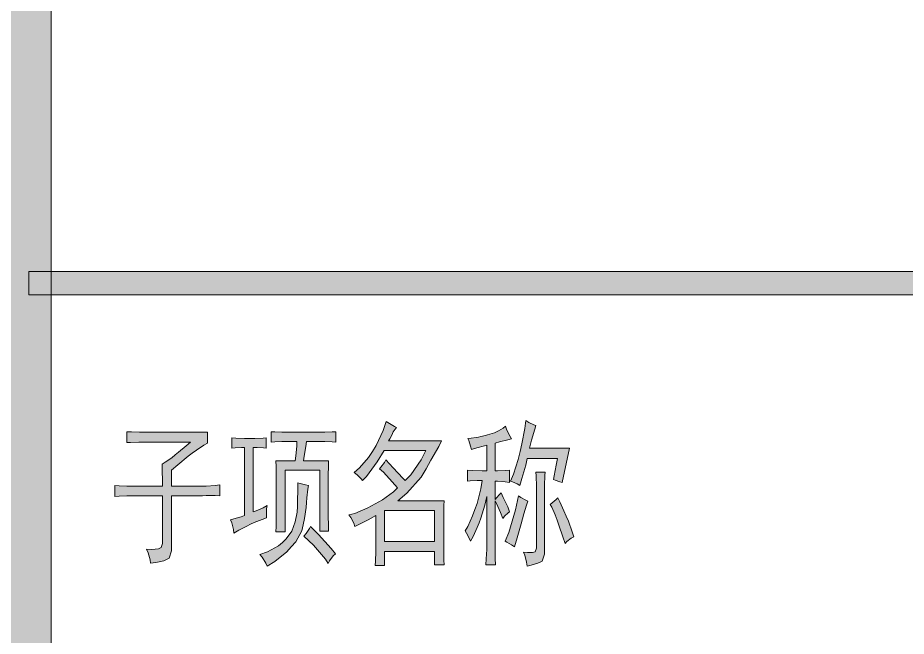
# Model space of a CAD drawing. Header units: millimetres. Extents: x 261 to 114907, y 32 to 1998430.
# Drawn here: x 107676 to 109640, y 1935737 to 1937105 of the extents above; entities that cross this region are included whole.
import ezdxf

# ---------------------------------------------------------------- set-up
doc = ezdxf.new("R2010")
doc.units = ezdxf.units.MM

msp = doc.modelspace()

# ---------------------------------------------------------------- hatches: boundary and pattern name
h = msp.add_hatch(color=0)
h.dxf.hatch_style = 2
h.paths.add_polyline_path([(107750.2, 1928333.3), (107650.3, 1928333.3), (107650.3, 1997229.2), (107750.2, 1997229.2)])
h = msp.add_hatch(color=0)
h.dxf.hatch_style = 2
h.paths.add_polyline_path([(107700.3, 1936492.3), (107700.3, 1936544), (113706.8, 1936544), (113706.8, 1936492.3)])
h = msp.add_hatch(color=0)
h.paths.add_polyline_path([(108513, 1936198.8), (108510.4, 1936195.4), (108506.1, 1936188.9), (108504.4, 1936185.5), (108502.6, 1936182), (108498.3, 1936173.8), (108495.7, 1936169.1), (108612.5, 1936169.1), (108606.5, 1936157), (108589.2, 1936126.4), (108578.5, 1936107.5), (108567.7, 1936088.9), (108536.2, 1936053.6), (108516, 1936036.8), (108618.5, 1936036.8), (108618.1, 1936026.5), (108617.7, 1936005.8), (108617.7, 1935994.6), (108617.7, 1935939.4), (108617.7, 1935927.8), (108618.1, 1935905.4), (108618.5, 1935894.6), (108597.4, 1935894.6), (108597.4, 1935924.3), (108486.7, 1935924.3), (108486.7, 1935893.3), (108466.4, 1935893.3), (108466.9, 1935902.8), (108467.3, 1935924.3), (108467.3, 1935936.8), (108467.3, 1936004.1), (108450.9, 1935994.6), (108427.2, 1935982.5), (108420.8, 1935979.9), (108418.6, 1935986.8), (108412.1, 1935999.3), (108407.8, 1936005.8), (108420.8, 1936008.8), (108450.1, 1936021.3), (108466, 1936029.9), (108481.9, 1936038.5), (108506.5, 1936056.2), (108515.1, 1936065.2), (108503.9, 1936078.6), (108484.1, 1936099.7), (108475.5, 1936107), (108478.9, 1936110.9), (108486.3, 1936121.3), (108489.7, 1936127.3), (108506.1, 1936109.6), (108527.2, 1936086.8), (108532.4, 1936081.2), (108544.9, 1936094.1), (108567.7, 1936127.3), (108578, 1936147.5), (108485.8, 1936147.5), (108470.3, 1936123), (108446.6, 1936090.2), (108438, 1936081.2), (108435, 1936085.5), (108425.9, 1936094.1), (108419.9, 1936098.9), (108431.5, 1936109.2), (108451.3, 1936132.5), (108460, 1936145.4), (108468.2, 1936158.8), (108483.7, 1936191.9), (108490.6, 1936212.2), (108497.5, 1936207.9), (108508.7, 1936201)])
h.paths.add_polyline_path([(108597.4, 1935946.3), (108597.4, 1936014.8), (108486.7, 1936014.8), (108486.7, 1935946.3)])
h = msp.add_hatch(color=0)
h.dxf.hatch_style = 2
h.paths.add_polyline_path([(108665.1, 1935970.4), (108670.7, 1935979.9), (108681.5, 1936003.2), (108686.6, 1936017), (108691.4, 1936030.8), (108699.6, 1936063.1), (108702.6, 1936081.2), (108691.8, 1936081.2), (108675.9, 1936080.8), (108670.3, 1936079.9), (108670.3, 1936104.5), (108681.5, 1936103.6), (108702.6, 1936102.7), (108712.9, 1936102.7), (108712.9, 1936159.6), (108707.7, 1936158.3), (108690.9, 1936153.6), (108679.3, 1936150.1), (108677.1, 1936157.5), (108673.3, 1936170), (108671.1, 1936174.7), (108678, 1936175.1), (108689.6, 1936176.9), (108694.4, 1936177.7), (108699.6, 1936179), (108709.9, 1936181.2), (108714.6, 1936182.5), (108719.8, 1936184.2), (108729.7, 1936187.2), (108734, 1936189.3), (108738.8, 1936191.5), (108748.7, 1936197.5), (108754.3, 1936201.4), (108757.3, 1936192.8), (108764.2, 1936178.6), (108767.6, 1936173.4), (108759, 1936171.7), (108740.5, 1936166.9), (108731, 1936163.9), (108731, 1936102.7), (108736.6, 1936102.7), (108753, 1936103.6), (108763.3, 1936104.5), (108763.3, 1936077.3), (108753, 1936078.6), (108736.6, 1936079.9), (108731, 1936079.9), (108731, 1936039.4), (108734, 1936042.8), (108740.5, 1936050.2), (108744.4, 1936054), (108749.1, 1936044.1), (108759, 1936023), (108763.3, 1936012.2), (108759.9, 1936009.7), (108752.1, 1936002.3), (108748.3, 1935997.6), (108743.1, 1936010.9), (108734.5, 1936030.8), (108731, 1936036.8), (108731, 1935936.8), (108731, 1935929.9), (108731.4, 1935908.8), (108731.9, 1935894.6), (108710.8, 1935894.6), (108711.6, 1935908.4), (108712.9, 1935929.1), (108712.9, 1935936.8), (108712.9, 1936046.3), (108708.2, 1936027.3), (108699.6, 1935998), (108695.7, 1935988.1), (108691.4, 1935977.8), (108682.3, 1935957.5), (108677.1, 1935947.6), (108674.1, 1935953.6), (108668.1, 1935964.8)])
h = msp.add_hatch(color=0)
h.dxf.hatch_style = 2
h.paths.add_polyline_path([(108821.1, 1936203.1), (108818.9, 1936195.4), (108811.6, 1936170.4), (108807.3, 1936152.7), (108895.2, 1936152.7), (108879.2, 1936077.3), (108874.1, 1936078.6), (108864.2, 1936082), (108859.9, 1936083.8), (108862, 1936092), (108866.3, 1936115.2), (108868.9, 1936129.9), (108802.1, 1936129.9), (108798.7, 1936115.7), (108790.5, 1936085.9), (108785.7, 1936070.4), (108779.7, 1936073.9), (108769.4, 1936078.6), (108765.5, 1936079.9), (108772, 1936095.4), (108782.3, 1936128.2), (108786.2, 1936145.4), (108790, 1936162.6), (108796.5, 1936196.7), (108799.1, 1936213.9), (108805.6, 1936209.6), (108816.8, 1936204.4)])
h = msp.add_hatch(color=0)
h.dxf.hatch_style = 2
h.paths.add_polyline_path([(107960.5, 1935929.9), (107972.2, 1935929.1), (107986.8, 1935930.4), (107989.8, 1935932.1), (107992.9, 1935933.4), (107995.9, 1935942), (107995.9, 1935948.9), (107995.9, 1936047.6), (107923.9, 1936047.6), (107917, 1936047.6), (107900.2, 1936046.7), (107890.7, 1936046.3), (107890.7, 1936070.4), (107900.2, 1936070), (107917, 1936069.1), (107923.9, 1936069.1), (107995.9, 1936069.1), (107995.9, 1936079.9), (107995.4, 1936104.5), (107995, 1936117.8), (108001.9, 1936121.7), (108016.6, 1936132), (108023.9, 1936138.1), (108031.2, 1936144.1), (108048, 1936158.3), (108057.9, 1936166.5), (107954.5, 1936166.5), (107943.7, 1936166.5), (107925.2, 1936165.6), (107917, 1936165.2), (107917, 1936189.3), (107927.8, 1936188.9), (107945.5, 1936188.1), (107952.3, 1936188.1), (108095.4, 1936188.1), (108095.4, 1936163.9), (108087.7, 1936159.6), (108070.8, 1936148.8), (108061.8, 1936141.9), (108052.8, 1936135.5), (108029.9, 1936116.5), (108016.1, 1936104.5), (108016.1, 1936069.1), (108084.2, 1936069.1), (108092.8, 1936069.1), (108112.2, 1936070.4), (108122.6, 1936071.7), (108122.6, 1936047.6), (108112.2, 1936048), (108092.8, 1936048), (108084.2, 1936047.6), (108016.1, 1936047.6), (108016.1, 1935939.4), (108016.1, 1935925.6), (108010.5, 1935909.7), (108004.5, 1935907.1), (107998.9, 1935904.1), (107981.2, 1935900.2), (107969.6, 1935898.9), (107968.7, 1935906.2), (107964, 1935921.7)])
h = msp.add_hatch(color=0)
h.dxf.hatch_style = 2
h.paths.add_polyline_path([(108226, 1935998.9), (108216.5, 1935995.4), (108198.8, 1935988.5), (108190.6, 1935984.7), (108182.5, 1935980.8), (108164.4, 1935971.3), (108154, 1935964.8), (108153.2, 1935973), (108149.3, 1935988.1), (108146.3, 1935994.6), (108154, 1935996.7), (108170, 1936001.5), (108177.3, 1936004.1), (108177.3, 1936154.4), (108170.8, 1936154.4), (108156.6, 1936153.6), (108149.3, 1936152.7), (108149.3, 1936176), (108157.9, 1936175.1), (108177.3, 1936174.7), (108188.5, 1936174.7), (108199.7, 1936174.7), (108218.2, 1936175.1), (108225.1, 1936176), (108225.1, 1936152.7), (108219.5, 1936153.6), (108205.3, 1936154.4), (108196.7, 1936154.4), (108196.7, 1936012.2), (108203.1, 1936014.4), (108218.7, 1936021.3), (108227.3, 1936026), (108226, 1936019.1), (108225.5, 1936005.8)])
h = msp.add_hatch(color=0)
h.dxf.hatch_style = 2
h.paths.add_polyline_path([(108346.6, 1936188.1), (108354.8, 1936188.1), (108371.2, 1936188.9), (108379.4, 1936189.3), (108379.4, 1936166.5), (108371.2, 1936166.9), (108354.8, 1936167.8), (108346.6, 1936167.8), (108314.3, 1936167.8), (108313, 1936157), (108309.1, 1936135.5), (108307.4, 1936124.7), (108363, 1936124.7), (108362.6, 1936114.4), (108362.1, 1936092), (108362.1, 1936079.9), (108362.1, 1936012.2), (108362.1, 1936003.6), (108362.6, 1935982.1), (108363, 1935969.1), (108343.6, 1935969.1), (108343.6, 1936104.5), (108266.9, 1936104.5), (108266.9, 1935967.9), (108246.2, 1935967.9), (108247.1, 1935979.9), (108247.5, 1936001.5), (108247.5, 1936010.9), (108247.5, 1936079.9), (108247.5, 1936090.2), (108247.1, 1936112.2), (108246.2, 1936124.7), (108288.9, 1936124.7), (108290.6, 1936135.9), (108292.8, 1936157.5), (108293.2, 1936167.8), (108267.8, 1936167.8), (108260, 1936167.8), (108244.5, 1936166.9), (108236.3, 1936166.5), (108236.3, 1936189.3), (108244.5, 1936188.9), (108260, 1936188.1), (108267.8, 1936188.1)])
h = msp.add_hatch(color=0)
h.dxf.hatch_style = 2
h.paths.add_polyline_path([(108841.8, 1936100.1), (108840.9, 1936093.3), (108840.5, 1936070), (108840.5, 1936052.7), (108840.5, 1935931.2), (108840.5, 1935918.3), (108835.3, 1935903.2), (108830.6, 1935900.6), (108825.4, 1935898.5), (108811.2, 1935894.2), (108802.1, 1935892), (108800.4, 1935900.6), (108796.5, 1935916.1), (108793.9, 1935923), (108802.5, 1935922.6), (108813.8, 1935922.6), (108816.8, 1935923), (108819.4, 1935923.9), (108822.4, 1935932.1), (108822.4, 1935939.4), (108822.4, 1936052.7), (108822.4, 1936068.3), (108821.9, 1936092), (108821.1, 1936100.1)])
h = msp.add_hatch(color=0)
h.dxf.hatch_style = 2
h.paths.add_polyline_path([(108318.6, 1936070.4), (108317.3, 1936062.2), (108315.2, 1936043.3), (108314.3, 1936032.5), (108313.5, 1936021.7), (108309.6, 1935997.6), (108306.6, 1935983.8), (108304, 1935970.4), (108291, 1935945.9), (108280.7, 1935934.7), (108270.8, 1935923.5), (108244.1, 1935902.4), (108227.3, 1935892), (108224.7, 1935898.9), (108216.5, 1935911.8), (108210.9, 1935917.9), (108227.7, 1935923.9), (108252.7, 1935937.3), (108261.3, 1935944.6), (108269.5, 1935952.3), (108281.6, 1935969.6), (108285.4, 1935979.9), (108289.3, 1935989.8), (108293.6, 1936011.8), (108294.1, 1936023.9), (108294.5, 1936035.5), (108294.9, 1936061.8), (108294.9, 1936076), (108300.1, 1936074.7), (108311.7, 1936071.7)])
h = msp.add_hatch(color=0)
h.dxf.hatch_style = 2
h.paths.add_polyline_path([(108803.8, 1936035.5), (108800.8, 1936027.3), (108794.8, 1936007.9), (108791.8, 1935996.7), (108788.8, 1935985.5), (108779.7, 1935954.9), (108773.7, 1935935.1), (108767.6, 1935939.4), (108757.3, 1935945.4), (108753.4, 1935947.6), (108761.6, 1935966.6), (108776.3, 1936016.5), (108782.7, 1936047.6), (108787.9, 1936044.1), (108798.7, 1936038.1)])
h = msp.add_hatch(color=0)
h.dxf.hatch_style = 2
h.paths.add_polyline_path([(108869.8, 1936043.3), (108874.1, 1936034.6), (108883.1, 1936014.4), (108888.3, 1936002.8), (108893, 1935991.6), (108901.7, 1935968.3), (108905.5, 1935957.1), (108899.5, 1935953.6), (108889.6, 1935946.3), (108886.1, 1935942), (108881, 1935957.1), (108871.9, 1935982.9), (108868, 1935994.1), (108863.7, 1936005.3), (108856.4, 1936022.6), (108852.5, 1936028.6), (108857.3, 1936032.1), (108865.9, 1936039.4)])
h = msp.add_hatch(color=0)
h.dxf.hatch_style = 2
h.paths.add_polyline_path([(108323.4, 1935979.9), (108341, 1935961.8), (108368.6, 1935931.2), (108378.1, 1935919.2), (108373.4, 1935914.9), (108365.2, 1935904.1), (108362.1, 1935897.6), (108356.5, 1935907.5), (108329.4, 1935938.1), (108308.3, 1935958.4), (108313.5, 1935964.4), (108320.8, 1935975.2)])

# ---------------------------------------------------------------- linework, layer by layer
at = {"color": 0, "lineweight": 0}
for points in [[(107750.2, 1928333.3), (107650.3, 1928333.3), (107650.3, 1997229.2), (107750.2, 1997229.2)], [(107700.3, 1936492.3), (107700.3, 1936544), (113706.8, 1936544), (113706.8, 1936492.3)], [(108513, 1936198.8), (108510.4, 1936195.4), (108506.1, 1936188.9), (108504.4, 1936185.5), (108502.6, 1936182), (108498.3, 1936173.8), (108495.7, 1936169.1), (108612.5, 1936169.1), (108606.5, 1936157), (108589.2, 1936126.4), (108578.5, 1936107.5), (108567.7, 1936088.9), (108536.2, 1936053.6), (108516, 1936036.8), (108618.5, 1936036.8), (108618.1, 1936026.5), (108617.7, 1936005.8), (108617.7, 1935994.6), (108617.7, 1935939.4), (108617.7, 1935927.8), (108618.1, 1935905.4), (108618.5, 1935894.6), (108597.4, 1935894.6), (108597.4, 1935924.3), (108486.7, 1935924.3), (108486.7, 1935893.3), (108466.4, 1935893.3), (108466.9, 1935902.8), (108467.3, 1935924.3), (108467.3, 1935936.8), (108467.3, 1936004.1), (108450.9, 1935994.6), (108427.2, 1935982.5), (108420.8, 1935979.9), (108418.6, 1935986.8), (108412.1, 1935999.3), (108407.8, 1936005.8), (108420.8, 1936008.8), (108450.1, 1936021.3), (108466, 1936029.9), (108481.9, 1936038.5), (108506.5, 1936056.2), (108515.1, 1936065.2), (108503.9, 1936078.6), (108484.1, 1936099.7), (108475.5, 1936107), (108478.9, 1936110.9), (108486.3, 1936121.3), (108489.7, 1936127.3), (108506.1, 1936109.6), (108527.2, 1936086.8), (108532.4, 1936081.2), (108544.9, 1936094.1), (108567.7, 1936127.3), (108578, 1936147.5), (108485.8, 1936147.5), (108470.3, 1936123), (108446.6, 1936090.2), (108438, 1936081.2), (108435, 1936085.5), (108425.9, 1936094.1), (108419.9, 1936098.9), (108431.5, 1936109.2), (108451.3, 1936132.5), (108460, 1936145.4), (108468.2, 1936158.8), (108483.7, 1936191.9), (108490.6, 1936212.2), (108497.5, 1936207.9), (108508.7, 1936201)], [(108665.1, 1935970.4), (108670.7, 1935979.9), (108681.5, 1936003.2), (108686.6, 1936017), (108691.4, 1936030.8), (108699.6, 1936063.1), (108702.6, 1936081.2), (108691.8, 1936081.2), (108675.9, 1936080.8), (108670.3, 1936079.9), (108670.3, 1936104.5), (108681.5, 1936103.6), (108702.6, 1936102.7), (108712.9, 1936102.7), (108712.9, 1936159.6), (108707.7, 1936158.3), (108690.9, 1936153.6), (108679.3, 1936150.1), (108677.1, 1936157.5), (108673.3, 1936170), (108671.1, 1936174.7), (108678, 1936175.1), (108689.6, 1936176.9), (108694.4, 1936177.7), (108699.6, 1936179), (108709.9, 1936181.2), (108714.6, 1936182.5), (108719.8, 1936184.2), (108729.7, 1936187.2), (108734, 1936189.3), (108738.8, 1936191.5), (108748.7, 1936197.5), (108754.3, 1936201.4), (108757.3, 1936192.8), (108764.2, 1936178.6), (108767.6, 1936173.4), (108759, 1936171.7), (108740.5, 1936166.9), (108731, 1936163.9), (108731, 1936102.7), (108736.6, 1936102.7), (108753, 1936103.6), (108763.3, 1936104.5), (108763.3, 1936077.3), (108753, 1936078.6), (108736.6, 1936079.9), (108731, 1936079.9), (108731, 1936039.4), (108734, 1936042.8), (108740.5, 1936050.2), (108744.4, 1936054), (108749.1, 1936044.1), (108759, 1936023), (108763.3, 1936012.2), (108759.9, 1936009.7), (108752.1, 1936002.3), (108748.3, 1935997.6), (108743.1, 1936010.9), (108734.5, 1936030.8), (108731, 1936036.8), (108731, 1935936.8), (108731, 1935929.9), (108731.4, 1935908.8), (108731.9, 1935894.6), (108710.8, 1935894.6), (108711.6, 1935908.4), (108712.9, 1935929.1), (108712.9, 1935936.8), (108712.9, 1936046.3), (108708.2, 1936027.3), (108699.6, 1935998), (108695.7, 1935988.1), (108691.4, 1935977.8), (108682.3, 1935957.5), (108677.1, 1935947.6), (108674.1, 1935953.6), (108668.1, 1935964.8)], [(108821.1, 1936203.1), (108818.9, 1936195.4), (108811.6, 1936170.4), (108807.3, 1936152.7), (108895.2, 1936152.7), (108879.2, 1936077.3), (108874.1, 1936078.6), (108864.2, 1936082), (108859.9, 1936083.8), (108862, 1936092), (108866.3, 1936115.2), (108868.9, 1936129.9), (108802.1, 1936129.9), (108798.7, 1936115.7), (108790.5, 1936085.9), (108785.7, 1936070.4), (108779.7, 1936073.9), (108769.4, 1936078.6), (108765.5, 1936079.9), (108772, 1936095.4), (108782.3, 1936128.2), (108786.2, 1936145.4), (108790, 1936162.6), (108796.5, 1936196.7), (108799.1, 1936213.9), (108805.6, 1936209.6), (108816.8, 1936204.4)], [(107960.5, 1935929.9), (107972.2, 1935929.1), (107986.8, 1935930.4), (107989.8, 1935932.1), (107992.9, 1935933.4), (107995.9, 1935942), (107995.9, 1935948.9), (107995.9, 1936047.6), (107923.9, 1936047.6), (107917, 1936047.6), (107900.2, 1936046.7), (107890.7, 1936046.3), (107890.7, 1936070.4), (107900.2, 1936070), (107917, 1936069.1), (107923.9, 1936069.1), (107995.9, 1936069.1), (107995.9, 1936079.9), (107995.4, 1936104.5), (107995, 1936117.8), (108001.9, 1936121.7), (108016.6, 1936132), (108023.9, 1936138.1), (108031.2, 1936144.1), (108048, 1936158.3), (108057.9, 1936166.5), (107954.5, 1936166.5), (107943.7, 1936166.5), (107925.2, 1936165.6), (107917, 1936165.2), (107917, 1936189.3), (107927.8, 1936188.9), (107945.5, 1936188.1), (107952.3, 1936188.1), (108095.4, 1936188.1), (108095.4, 1936163.9), (108087.7, 1936159.6), (108070.8, 1936148.8), (108061.8, 1936141.9), (108052.8, 1936135.5), (108029.9, 1936116.5), (108016.1, 1936104.5), (108016.1, 1936069.1), (108084.2, 1936069.1), (108092.8, 1936069.1), (108112.2, 1936070.4), (108122.6, 1936071.7), (108122.6, 1936047.6), (108112.2, 1936048), (108092.8, 1936048), (108084.2, 1936047.6), (108016.1, 1936047.6), (108016.1, 1935939.4), (108016.1, 1935925.6), (108010.5, 1935909.7), (108004.5, 1935907.1), (107998.9, 1935904.1), (107981.2, 1935900.2), (107969.6, 1935898.9), (107968.7, 1935906.2), (107964, 1935921.7)], [(108226, 1935998.9), (108216.5, 1935995.4), (108198.8, 1935988.5), (108190.6, 1935984.7), (108182.5, 1935980.8), (108164.4, 1935971.3), (108154, 1935964.8), (108153.2, 1935973), (108149.3, 1935988.1), (108146.3, 1935994.6), (108154, 1935996.7), (108170, 1936001.5), (108177.3, 1936004.1), (108177.3, 1936154.4), (108170.8, 1936154.4), (108156.6, 1936153.6), (108149.3, 1936152.7), (108149.3, 1936176), (108157.9, 1936175.1), (108177.3, 1936174.7), (108188.5, 1936174.7), (108199.7, 1936174.7), (108218.2, 1936175.1), (108225.1, 1936176), (108225.1, 1936152.7), (108219.5, 1936153.6), (108205.3, 1936154.4), (108196.7, 1936154.4), (108196.7, 1936012.2), (108203.1, 1936014.4), (108218.7, 1936021.3), (108227.3, 1936026), (108226, 1936019.1), (108225.5, 1936005.8)], [(108346.6, 1936188.1), (108354.8, 1936188.1), (108371.2, 1936188.9), (108379.4, 1936189.3), (108379.4, 1936166.5), (108371.2, 1936166.9), (108354.8, 1936167.8), (108346.6, 1936167.8), (108314.3, 1936167.8), (108313, 1936157), (108309.1, 1936135.5), (108307.4, 1936124.7), (108363, 1936124.7), (108362.6, 1936114.4), (108362.1, 1936092), (108362.1, 1936079.9), (108362.1, 1936012.2), (108362.1, 1936003.6), (108362.6, 1935982.1), (108363, 1935969.1), (108343.6, 1935969.1), (108343.6, 1936104.5), (108266.9, 1936104.5), (108266.9, 1935967.9), (108246.2, 1935967.9), (108247.1, 1935979.9), (108247.5, 1936001.5), (108247.5, 1936010.9), (108247.5, 1936079.9), (108247.5, 1936090.2), (108247.1, 1936112.2), (108246.2, 1936124.7), (108288.9, 1936124.7), (108290.6, 1936135.9), (108292.8, 1936157.5), (108293.2, 1936167.8), (108267.8, 1936167.8), (108260, 1936167.8), (108244.5, 1936166.9), (108236.3, 1936166.5), (108236.3, 1936189.3), (108244.5, 1936188.9), (108260, 1936188.1), (108267.8, 1936188.1)], [(108841.8, 1936100.1), (108840.9, 1936093.3), (108840.5, 1936070), (108840.5, 1936052.7), (108840.5, 1935931.2), (108840.5, 1935918.3), (108835.3, 1935903.2), (108830.6, 1935900.6), (108825.4, 1935898.5), (108811.2, 1935894.2), (108802.1, 1935892), (108800.4, 1935900.6), (108796.5, 1935916.1), (108793.9, 1935923), (108802.5, 1935922.6), (108813.8, 1935922.6), (108816.8, 1935923), (108819.4, 1935923.9), (108822.4, 1935932.1), (108822.4, 1935939.4), (108822.4, 1936052.7), (108822.4, 1936068.3), (108821.9, 1936092), (108821.1, 1936100.1)], [(108318.6, 1936070.4), (108317.3, 1936062.2), (108315.2, 1936043.3), (108314.3, 1936032.5), (108313.5, 1936021.7), (108309.6, 1935997.6), (108306.6, 1935983.8), (108304, 1935970.4), (108291, 1935945.9), (108280.7, 1935934.7), (108270.8, 1935923.5), (108244.1, 1935902.4), (108227.3, 1935892), (108224.7, 1935898.9), (108216.5, 1935911.8), (108210.9, 1935917.9), (108227.7, 1935923.9), (108252.7, 1935937.3), (108261.3, 1935944.6), (108269.5, 1935952.3), (108281.6, 1935969.6), (108285.4, 1935979.9), (108289.3, 1935989.8), (108293.6, 1936011.8), (108294.1, 1936023.9), (108294.5, 1936035.5), (108294.9, 1936061.8), (108294.9, 1936076), (108300.1, 1936074.7), (108311.7, 1936071.7)], [(108803.8, 1936035.5), (108800.8, 1936027.3), (108794.8, 1936007.9), (108791.8, 1935996.7), (108788.8, 1935985.5), (108779.7, 1935954.9), (108773.7, 1935935.1), (108767.6, 1935939.4), (108757.3, 1935945.4), (108753.4, 1935947.6), (108761.6, 1935966.6), (108776.3, 1936016.5), (108782.7, 1936047.6), (108787.9, 1936044.1), (108798.7, 1936038.1)], [(108869.8, 1936043.3), (108874.1, 1936034.6), (108883.1, 1936014.4), (108888.3, 1936002.8), (108893, 1935991.6), (108901.7, 1935968.3), (108905.5, 1935957.1), (108899.5, 1935953.6), (108889.6, 1935946.3), (108886.1, 1935942), (108881, 1935957.1), (108871.9, 1935982.9), (108868, 1935994.1), (108863.7, 1936005.3), (108856.4, 1936022.6), (108852.5, 1936028.6), (108857.3, 1936032.1), (108865.9, 1936039.4)], [(108597.4, 1935946.3), (108597.4, 1936014.8), (108486.7, 1936014.8), (108486.7, 1935946.3)], [(108323.4, 1935979.9), (108341, 1935961.8), (108368.6, 1935931.2), (108378.1, 1935919.2), (108373.4, 1935914.9), (108365.2, 1935904.1), (108362.1, 1935897.6), (108356.5, 1935907.5), (108329.4, 1935938.1), (108308.3, 1935958.4), (108313.5, 1935964.4), (108320.8, 1935975.2)]]:
    msp.add_lwpolyline(points, close=True, dxfattribs=at)

doc.saveas('drawing.dxf')
